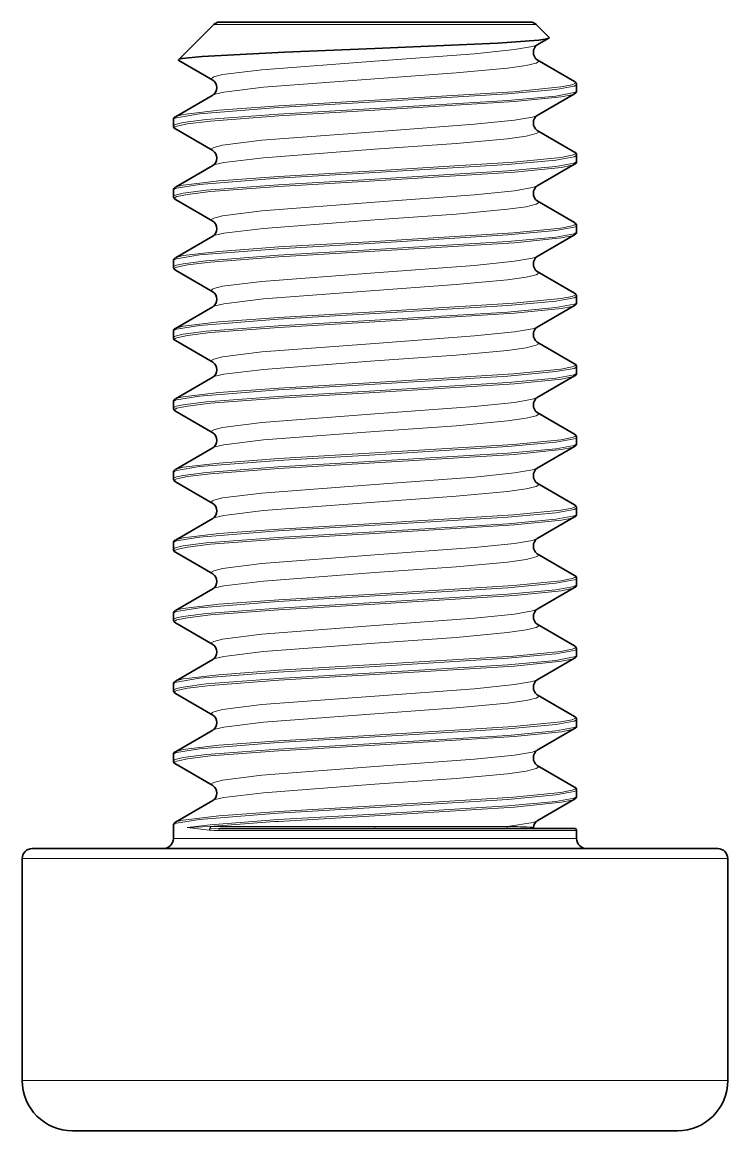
# Model space of a CAD drawing. Extents: x 428 to 938, y 254 to 632.
# Drawn here: x 565.12 to 572.12, y 253.62 to 264.62 of the extents above; entities that cross this region are included whole.
import ezdxf

# ---------------------------------------------------------------- set-up
doc = ezdxf.new("R2010")
doc.units = 0

msp = doc.modelspace()

# ---------------------------------------------------------------- linework, layer by layer
at = {"color": 7, "lineweight": 35, "ltscale": 0.01235}
msp.add_line((567.016, 264.597), (566.667, 264.248), dxfattribs=at)
at = {"color": 7, "lineweight": 13, "ltscale": 0.020811}
msp.add_line((567.016, 264.597), (567.849, 264.597), dxfattribs=at)
at = {"color": 7, "lineweight": 35, "ltscale": 0.020076}
msp.add_line((567.073, 264.621), (567.876, 264.621), dxfattribs=at)
at = {"color": 7, "lineweight": 13, "ltscale": 0.059146}
msp.add_line((567.849, 264.597), (570.214, 264.597), dxfattribs=at)
at = {"color": 7, "lineweight": 35, "ltscale": 0.057054}
msp.add_line((567.876, 264.621), (570.158, 264.621), dxfattribs=at)
at = {"color": 7, "lineweight": 35, "ltscale": 0.004506}
msp.add_line((570.214, 264.597), (570.342, 264.47), dxfattribs=at)
at = {"color": 7, "lineweight": 35, "ltscale": 0.003297}
msp.add_line((570.339, 264.462), (570.225, 264.396), dxfattribs=at)
at = {"color": 7, "lineweight": 35, "ltscale": 0.022466}
msp.add_line((567.717, 264.323), (568.615, 264.359), dxfattribs=at)
at = {"color": 7, "lineweight": 35, "ltscale": 0.009721}
msp.add_line((566.669, 264.241), (567.006, 264.046), dxfattribs=at)
at = {"color": 7, "lineweight": 35, "ltscale": 0.010723}
for p, q in [((570.596, 264.032), (570.225, 264.247)), ((570.596, 263.332), (570.225, 263.547)), ((570.596, 262.632), (570.225, 262.847)), ((570.596, 261.932), (570.225, 262.147)), ((570.596, 261.232), (570.225, 261.447)), ((570.596, 260.532), (570.225, 260.747)), ((570.596, 259.832), (570.225, 260.047)), ((570.596, 259.132), (570.225, 259.347)), ((570.596, 258.432), (570.225, 258.647)), ((570.596, 257.732), (570.225, 257.947)), ((570.596, 257.032), (570.225, 257.247))]:
    msp.add_line(p, q, dxfattribs=at)
at = {"color": 7, "lineweight": 35, "ltscale": 0.001608}
for p, q in [((570.615, 264.004), (570.615, 263.939)), ((566.615, 263.654), (566.615, 263.589)), ((570.615, 262.604), (570.615, 262.539)), ((566.615, 262.254), (566.615, 262.189)), ((570.615, 261.904), (570.615, 261.839)), ((566.615, 260.854), (566.615, 260.789)), ((570.615, 260.504), (570.615, 260.439)), ((566.615, 260.154), (566.615, 260.089)), ((570.615, 259.104), (570.615, 259.039)), ((566.615, 258.754), (566.615, 258.689)), ((570.615, 258.404), (570.615, 258.339)), ((566.615, 257.354), (566.615, 257.289)), ((570.615, 257.004), (570.615, 256.939))]:
    msp.add_line(p, q, dxfattribs=at)
at = {"color": 7, "lineweight": 35, "ltscale": 0.010724}
for p, q in [((566.635, 263.682), (567.006, 263.897)), ((566.635, 262.282), (567.006, 262.497)), ((570.596, 262.511), (570.225, 262.296)), ((566.635, 260.882), (567.006, 261.097)), ((566.635, 260.761), (567.006, 260.546)), ((566.635, 260.182), (567.006, 260.397)), ((566.635, 258.782), (567.006, 258.997)), ((570.596, 259.011), (570.225, 258.796)), ((566.635, 257.382), (567.006, 257.597)), ((566.635, 257.261), (567.006, 257.046)), ((566.635, 256.682), (567.006, 256.897))]:
    msp.add_line(p, q, dxfattribs=at)
at = {"color": 7, "lineweight": 35, "ltscale": 0.010725}
for p, q in [((570.596, 263.911), (570.225, 263.696)), ((566.635, 263.561), (567.006, 263.346)), ((566.635, 262.982), (567.006, 263.197)), ((570.596, 263.211), (570.225, 262.996)), ((566.635, 262.861), (567.006, 262.646)), ((566.635, 262.161), (567.006, 261.946)), ((570.596, 261.811), (570.225, 261.596)), ((566.635, 261.582), (567.006, 261.797)), ((566.635, 261.461), (567.006, 261.246)), ((570.596, 261.111), (570.225, 260.896)), ((570.596, 260.411), (570.225, 260.196)), ((566.635, 260.061), (567.006, 259.846)), ((570.596, 259.711), (570.225, 259.496)), ((566.635, 259.482), (567.006, 259.697)), ((566.635, 259.361), (567.006, 259.146)), ((566.635, 258.661), (567.006, 258.446)), ((566.635, 258.082), (567.006, 258.297)), ((570.596, 258.311), (570.225, 258.096)), ((566.635, 257.961), (567.006, 257.746)), ((570.596, 257.611), (570.225, 257.396)), ((570.596, 256.911), (570.225, 256.696))]:
    msp.add_line(p, q, dxfattribs=at)
at = {"color": 7, "lineweight": 13, "ltscale": 0.024036}
for p, q in [((567.656, 263.773), (568.616, 263.829)), ((567.656, 263.073), (568.616, 263.129)), ((567.656, 262.373), (568.616, 262.429)), ((567.656, 261.673), (568.616, 261.729)), ((567.656, 260.973), (568.616, 261.029)), ((567.656, 260.273), (568.616, 260.329)), ((567.656, 259.573), (568.616, 259.629)), ((567.656, 258.873), (568.616, 258.929)), ((567.656, 258.173), (568.616, 258.229)), ((567.656, 257.473), (568.616, 257.529)), ((567.656, 256.773), (568.616, 256.829))]:
    msp.add_line(p, q, dxfattribs=at)
at = {"color": 7, "lineweight": 13, "ltscale": 0.023915}
for p, q in [((567.66, 263.79), (568.615, 263.846)), ((567.66, 263.09), (568.615, 263.146)), ((567.66, 262.39), (568.615, 262.446)), ((567.66, 261.69), (568.615, 261.746)), ((567.66, 260.99), (568.615, 261.046)), ((567.66, 260.29), (568.615, 260.346)), ((567.66, 259.59), (568.615, 259.646)), ((567.66, 258.89), (568.615, 258.946)), ((567.66, 258.19), (568.615, 258.246)), ((567.66, 257.49), (568.615, 257.546)), ((567.66, 256.79), (568.615, 256.846))]:
    msp.add_line(p, q, dxfattribs=at)
at = {"color": 7, "lineweight": 13, "ltscale": 0.023987}
for p, q in [((568.614, 263.764), (567.656, 263.708)), ((568.614, 262.364), (567.656, 262.308)), ((568.614, 260.264), (567.656, 260.208)), ((568.614, 258.864), (567.656, 258.808)), ((568.614, 256.764), (567.656, 256.708))]:
    msp.add_line(p, q, dxfattribs=at)
at = {"color": 7, "lineweight": 13, "ltscale": 0.023872}
for p, q in [((568.615, 263.747), (567.662, 263.691)), ((568.615, 263.047), (567.662, 262.991)), ((568.615, 262.347), (567.662, 262.291)), ((568.615, 261.647), (567.662, 261.591)), ((568.615, 260.947), (567.662, 260.891)), ((568.615, 260.247), (567.662, 260.191)), ((568.615, 259.547), (567.662, 259.491)), ((568.615, 258.847), (567.662, 258.791)), ((568.615, 258.147), (567.662, 258.091)), ((568.615, 257.447), (567.662, 257.391)), ((568.615, 256.747), (567.662, 256.691))]:
    msp.add_line(p, q, dxfattribs=at)
at = {"color": 7, "lineweight": 35, "ltscale": 0.001609}
for p, q in [((570.615, 263.304), (570.615, 263.239)), ((566.615, 262.954), (566.615, 262.889)), ((566.615, 261.554), (566.615, 261.489)), ((570.615, 261.204), (570.615, 261.139)), ((570.615, 259.804), (570.615, 259.739)), ((566.615, 259.454), (566.615, 259.389)), ((566.615, 258.054), (566.615, 257.989)), ((570.615, 257.704), (570.615, 257.639))]:
    msp.add_line(p, q, dxfattribs=at)
at = {"color": 7, "lineweight": 13, "ltscale": 0.023988}
for p, q in [((568.614, 263.064), (567.656, 263.008)), ((568.614, 261.664), (567.656, 261.608)), ((568.614, 260.964), (567.656, 260.908)), ((568.614, 259.564), (567.656, 259.508)), ((568.614, 258.164), (567.656, 258.108)), ((568.614, 257.464), (567.656, 257.408))]:
    msp.add_line(p, q, dxfattribs=at)
at = {"color": 7, "lineweight": 35, "ltscale": 0.003323}
msp.add_line((566.615, 256.654), (566.615, 256.521), dxfattribs=at)
at = {"color": 7, "lineweight": 13, "ltscale": 0.005674}
msp.add_line((566.979, 256.639), (566.752, 256.631), dxfattribs=at)
at = {"color": 7, "lineweight": 13, "ltscale": 0.04091}
msp.add_line((566.979, 256.639), (568.615, 256.639), dxfattribs=at)
at = {"color": 7, "lineweight": 13, "ltscale": 0.000466316}
msp.add_line((568.615, 256.639), (568.616, 256.621), dxfattribs=at)
at = {"color": 7, "lineweight": 13, "ltscale": 0.032875}
msp.add_line((568.615, 256.639), (569.93, 256.639), dxfattribs=at)
at = {"color": 7, "lineweight": 13, "ltscale": 0.026028}
msp.add_line((566.615, 256.521), (567.656, 256.521), dxfattribs=at)
at = {"color": 7, "lineweight": 13, "ltscale": 0.002521}
msp.add_line((567.08, 256.621), (566.979, 256.622), dxfattribs=at)
at = {"color": 7, "lineweight": 13, "ltscale": 0.014806}
msp.add_line((567.064, 256.601), (567.656, 256.601), dxfattribs=at)
at = {"color": 7, "lineweight": 35, "ltscale": 0.014658}
msp.add_line((567.08, 256.621), (567.666, 256.621), dxfattribs=at)
at = {"color": 7, "lineweight": 13, "ltscale": 0.073972}
for p, q in [((567.656, 256.601), (570.615, 256.601)), ((567.656, 256.521), (570.615, 256.521))]:
    msp.add_line(p, q, dxfattribs=at)
at = {"color": 7, "lineweight": 35, "ltscale": 0.073232}
msp.add_line((567.666, 256.621), (570.595, 256.621), dxfattribs=at)
at = {"color": 7, "lineweight": 35, "ltscale": 0.002}
msp.add_line((570.615, 256.601), (570.615, 256.521), dxfattribs=at)
at = {"color": 7, "lineweight": 35, "ltscale": 0.044249}
msp.add_line((565.215, 256.421), (566.985, 256.421), dxfattribs=at)
at = {"color": 7, "lineweight": 35, "ltscale": 0.125751}
msp.add_line((566.985, 256.421), (572.015, 256.421), dxfattribs=at)
at = {"color": 7, "lineweight": 13, "ltscale": 0.045551}
for p, q in [((565.115, 256.321), (566.937, 256.321)), ((565.115, 254.121), (566.937, 254.121))]:
    msp.add_line(p, q, dxfattribs=at)
at = {"color": 7, "lineweight": 35, "ltscale": 0.055}
for p, q in [((565.115, 256.321), (565.115, 254.121)), ((572.115, 256.321), (572.115, 254.121))]:
    msp.add_line(p, q, dxfattribs=at)
at = {"color": 7, "lineweight": 13, "ltscale": 0.129449}
for p, q in [((566.937, 256.321), (572.115, 256.321)), ((566.937, 254.121), (572.115, 254.121))]:
    msp.add_line(p, q, dxfattribs=at)
at = {"color": 7, "lineweight": 35, "ltscale": 0.039043}
msp.add_line((565.615, 253.621), (567.177, 253.621), dxfattribs=at)
at = {"color": 7, "lineweight": 35, "ltscale": 0.110957}
msp.add_line((567.177, 253.621), (571.615, 253.621), dxfattribs=at)
at = {"color": 7, "lineweight": 35}
for points in [[(568.615, 264.359), (569.83, 264.412), (570.242, 264.443), (570.321, 264.455), (570.339, 264.462)], [(566.667, 264.248), (566.673, 264.252), (566.702, 264.259), (566.901, 264.281), (567.717, 264.323)]]:
    msp.add_lwpolyline(points, dxfattribs=at)
at = {"color": 7, "lineweight": 13}
for points in [[(570.225, 264.396), (570.179, 264.379), (569.998, 264.348), (569.603, 264.307), (568.615, 264.234)], [(568.615, 264.234), (567.492, 264.149), (567.102, 264.1), (567.016, 264.077), (567.002, 264.07), (566.997, 264.066), (566.994, 264.06), (566.995, 264.056), (566.996, 264.054), (567.006, 264.046)], [(570.225, 264.247), (570.233, 264.241), (570.235, 264.239), (570.236, 264.234), (570.236, 264.232), (570.234, 264.228), (570.23, 264.224), (570.214, 264.215), (570.115, 264.19), (569.931, 264.164), (569.42, 264.117), (568.615, 264.059)], [(568.615, 264.059), (567.509, 263.975), (567.116, 263.927), (567.03, 263.907), (567.006, 263.897)], [(568.615, 263.846), (569.989, 263.931), (570.458, 263.978), (570.57, 264), (570.597, 264.011), (570.603, 264.016), (570.605, 264.018), (570.605, 264.022), (570.604, 264.024), (570.601, 264.028), (570.596, 264.032)], [(568.616, 263.829), (569.933, 263.909), (570.41, 263.953), (570.591, 263.986), (570.608, 263.994), (570.613, 263.998), (570.615, 264.002), (570.615, 264.004)], [(568.614, 263.764), (569.932, 263.844), (570.41, 263.888), (570.591, 263.922), (570.608, 263.93), (570.613, 263.933), (570.615, 263.937), (570.615, 263.939)], [(568.615, 263.747), (569.999, 263.832), (570.466, 263.88), (570.569, 263.901), (570.596, 263.911)], [(566.635, 263.682), (566.652, 263.689), (566.712, 263.704), (567.065, 263.746), (567.66, 263.79)], [(566.615, 263.654), (566.616, 263.656), (566.619, 263.66), (566.625, 263.664), (566.646, 263.673), (566.876, 263.711), (567.656, 263.773)], [(567.656, 263.708), (566.941, 263.654), (566.712, 263.624), (566.646, 263.609), (566.626, 263.601), (566.619, 263.596), (566.617, 263.593), (566.615, 263.589)], [(567.662, 263.691), (566.984, 263.64), (566.754, 263.612), (566.651, 263.59), (566.634, 263.582), (566.629, 263.578), (566.626, 263.574), (566.625, 263.573), (566.626, 263.569), (566.628, 263.566), (566.635, 263.561)], [(570.225, 263.696), (570.179, 263.679), (569.998, 263.648), (569.603, 263.607), (568.615, 263.534)], [(568.615, 263.534), (567.492, 263.449), (567.102, 263.4), (567.016, 263.377), (567.002, 263.37), (566.997, 263.366), (566.994, 263.36), (566.995, 263.356), (566.996, 263.354), (567.006, 263.346)], [(570.225, 263.547), (570.233, 263.541), (570.235, 263.539), (570.236, 263.534), (570.236, 263.532), (570.234, 263.528), (570.23, 263.524), (570.214, 263.515), (570.115, 263.49), (569.931, 263.464), (569.42, 263.417), (568.615, 263.359)], [(568.615, 263.359), (567.509, 263.275), (567.116, 263.227), (567.03, 263.207), (567.006, 263.197)], [(568.614, 263.064), (569.932, 263.144), (570.41, 263.188), (570.591, 263.222), (570.608, 263.23), (570.613, 263.233), (570.615, 263.237), (570.615, 263.239)], [(568.615, 263.146), (569.989, 263.231), (570.458, 263.278), (570.57, 263.3), (570.597, 263.311), (570.603, 263.316), (570.605, 263.318), (570.605, 263.322), (570.604, 263.324), (570.601, 263.328), (570.596, 263.332)], [(568.616, 263.129), (569.933, 263.209), (570.41, 263.253), (570.591, 263.286), (570.608, 263.294), (570.613, 263.298), (570.615, 263.302), (570.615, 263.304)], [(568.615, 263.047), (569.999, 263.132), (570.466, 263.18), (570.569, 263.201), (570.596, 263.211)], [(566.615, 262.954), (566.616, 262.956), (566.619, 262.96), (566.625, 262.964), (566.646, 262.973), (566.876, 263.011), (567.656, 263.073)], [(566.635, 262.982), (566.652, 262.989), (566.712, 263.004), (567.065, 263.046), (567.66, 263.09)], [(567.656, 263.008), (566.941, 262.954), (566.712, 262.924), (566.646, 262.909), (566.626, 262.901), (566.619, 262.896), (566.617, 262.893), (566.615, 262.889)], [(567.662, 262.991), (566.984, 262.94), (566.754, 262.912), (566.651, 262.89), (566.634, 262.882), (566.629, 262.878), (566.626, 262.874), (566.625, 262.872), (566.626, 262.869), (566.628, 262.866), (566.635, 262.861)], [(570.225, 262.996), (570.179, 262.979), (569.998, 262.948), (569.603, 262.907), (568.615, 262.834)], [(568.615, 262.834), (567.492, 262.749), (567.102, 262.7), (567.016, 262.677), (567.002, 262.67), (566.997, 262.666), (566.994, 262.66), (566.995, 262.656), (566.996, 262.654), (567.006, 262.646)], [(570.225, 262.847), (570.233, 262.841), (570.235, 262.839), (570.236, 262.834), (570.236, 262.832), (570.234, 262.828), (570.23, 262.824), (570.214, 262.815), (570.115, 262.79), (569.931, 262.764), (569.42, 262.717), (568.615, 262.659)], [(568.615, 262.659), (567.509, 262.575), (567.116, 262.527), (567.03, 262.507), (567.006, 262.497)], [(568.615, 262.446), (569.989, 262.531), (570.458, 262.578), (570.57, 262.6), (570.597, 262.611), (570.603, 262.616), (570.605, 262.618), (570.605, 262.622), (570.604, 262.624), (570.601, 262.628), (570.596, 262.632)], [(568.616, 262.429), (569.933, 262.509), (570.41, 262.553), (570.591, 262.586), (570.608, 262.594), (570.613, 262.598), (570.615, 262.602), (570.615, 262.604)], [(568.614, 262.364), (569.932, 262.444), (570.41, 262.488), (570.591, 262.522), (570.608, 262.53), (570.613, 262.533), (570.615, 262.537), (570.615, 262.539)], [(568.615, 262.347), (569.999, 262.432), (570.466, 262.48), (570.569, 262.501), (570.596, 262.511)], [(566.615, 262.254), (566.616, 262.256), (566.619, 262.26), (566.625, 262.264), (566.646, 262.273), (566.876, 262.311), (567.656, 262.373)], [(566.635, 262.282), (566.652, 262.289), (566.712, 262.304), (567.065, 262.346), (567.66, 262.39)], [(567.656, 262.308), (566.941, 262.254), (566.712, 262.224), (566.646, 262.209), (566.626, 262.201), (566.619, 262.196), (566.617, 262.193), (566.615, 262.189)], [(567.662, 262.291), (566.984, 262.24), (566.754, 262.212), (566.651, 262.19), (566.634, 262.182), (566.629, 262.178), (566.626, 262.174), (566.625, 262.172), (566.626, 262.169), (566.628, 262.166), (566.635, 262.161)], [(570.225, 262.296), (570.179, 262.279), (569.998, 262.248), (569.603, 262.207), (568.615, 262.134)], [(568.615, 262.134), (567.492, 262.049), (567.102, 262), (567.016, 261.977), (567.002, 261.97), (566.997, 261.966), (566.994, 261.96), (566.995, 261.956), (566.996, 261.954), (567.006, 261.946)], [(570.225, 262.147), (570.233, 262.141), (570.235, 262.139), (570.236, 262.134), (570.236, 262.132), (570.234, 262.128), (570.23, 262.124), (570.214, 262.115), (570.115, 262.09), (569.931, 262.064), (569.42, 262.017), (568.615, 261.959)], [(568.615, 261.959), (567.509, 261.875), (567.116, 261.827), (567.03, 261.807), (567.006, 261.797)], [(568.615, 261.746), (569.989, 261.831), (570.458, 261.878), (570.57, 261.9), (570.597, 261.911), (570.603, 261.916), (570.605, 261.918), (570.605, 261.922), (570.604, 261.924), (570.601, 261.928), (570.596, 261.932)], [(568.614, 261.664), (569.932, 261.744), (570.41, 261.788), (570.591, 261.822), (570.608, 261.83), (570.613, 261.833), (570.615, 261.837), (570.615, 261.839)], [(568.615, 261.647), (569.999, 261.732), (570.466, 261.78), (570.569, 261.801), (570.596, 261.811)], [(568.616, 261.729), (569.933, 261.809), (570.41, 261.853), (570.591, 261.886), (570.608, 261.894), (570.613, 261.898), (570.615, 261.902), (570.615, 261.904)], [(566.635, 261.582), (566.652, 261.589), (566.712, 261.604), (567.065, 261.646), (567.66, 261.69)], [(566.615, 261.554), (566.616, 261.556), (566.619, 261.56), (566.625, 261.564), (566.646, 261.573), (566.876, 261.611), (567.656, 261.673)], [(567.656, 261.608), (566.941, 261.554), (566.712, 261.524), (566.646, 261.509), (566.626, 261.501), (566.619, 261.496), (566.617, 261.493), (566.615, 261.489)], [(567.662, 261.591), (566.984, 261.54), (566.754, 261.512), (566.651, 261.49), (566.634, 261.482), (566.629, 261.478), (566.626, 261.474), (566.625, 261.473), (566.626, 261.469), (566.628, 261.466), (566.635, 261.461)], [(570.225, 261.596), (570.179, 261.579), (569.998, 261.548), (569.603, 261.507), (568.615, 261.434)], [(568.615, 261.434), (567.492, 261.349), (567.102, 261.3), (567.016, 261.277), (567.002, 261.27), (566.997, 261.266), (566.994, 261.26), (566.995, 261.256), (566.996, 261.254), (567.006, 261.246)], [(570.225, 261.447), (570.233, 261.441), (570.235, 261.439), (570.236, 261.434), (570.236, 261.432), (570.234, 261.428), (570.23, 261.424), (570.214, 261.415), (570.115, 261.391), (569.931, 261.364), (569.42, 261.317), (568.615, 261.259)], [(568.615, 261.259), (567.509, 261.175), (567.116, 261.127), (567.03, 261.107), (567.006, 261.097)], [(568.615, 261.046), (569.989, 261.131), (570.458, 261.178), (570.57, 261.2), (570.597, 261.211), (570.603, 261.216), (570.605, 261.218), (570.605, 261.222), (570.604, 261.224), (570.601, 261.228), (570.596, 261.232)], [(568.616, 261.029), (569.933, 261.109), (570.41, 261.153), (570.591, 261.186), (570.608, 261.194), (570.613, 261.198), (570.615, 261.202), (570.615, 261.204)], [(568.614, 260.964), (569.932, 261.044), (570.41, 261.088), (570.591, 261.122), (570.608, 261.13), (570.613, 261.133), (570.615, 261.137), (570.615, 261.139)], [(568.615, 260.947), (569.999, 261.032), (570.466, 261.08), (570.569, 261.101), (570.596, 261.111)], [(566.615, 260.854), (566.616, 260.856), (566.619, 260.86), (566.625, 260.864), (566.646, 260.873), (566.876, 260.911), (567.656, 260.973)], [(566.635, 260.882), (566.652, 260.889), (566.712, 260.904), (567.065, 260.946), (567.66, 260.99)], [(567.656, 260.908), (566.941, 260.854), (566.712, 260.824), (566.646, 260.809), (566.626, 260.801), (566.619, 260.796), (566.617, 260.793), (566.615, 260.789)], [(567.662, 260.891), (566.984, 260.84), (566.754, 260.812), (566.651, 260.79), (566.634, 260.782), (566.629, 260.778), (566.626, 260.774), (566.625, 260.772), (566.626, 260.769), (566.628, 260.766), (566.635, 260.761)], [(570.225, 260.896), (570.179, 260.879), (569.998, 260.848), (569.603, 260.807), (568.615, 260.734)], [(568.615, 260.734), (567.492, 260.649), (567.102, 260.6), (567.016, 260.577), (567.002, 260.57), (566.997, 260.566), (566.994, 260.56), (566.995, 260.556), (566.996, 260.554), (567.006, 260.546)], [(570.225, 260.747), (570.233, 260.741), (570.235, 260.739), (570.236, 260.734), (570.236, 260.732), (570.234, 260.728), (570.23, 260.724), (570.214, 260.715), (570.115, 260.69), (569.931, 260.664), (569.42, 260.617), (568.615, 260.559)], [(568.615, 260.559), (567.509, 260.475), (567.116, 260.427), (567.03, 260.407), (567.006, 260.397)], [(568.615, 260.346), (569.989, 260.431), (570.458, 260.478), (570.57, 260.5), (570.597, 260.511), (570.603, 260.516), (570.605, 260.518), (570.605, 260.522), (570.604, 260.524), (570.601, 260.528), (570.596, 260.532)], [(568.616, 260.329), (569.933, 260.409), (570.41, 260.453), (570.591, 260.486), (570.608, 260.494), (570.613, 260.498), (570.615, 260.502), (570.615, 260.504)], [(568.614, 260.264), (569.932, 260.344), (570.41, 260.388), (570.591, 260.422), (570.608, 260.43), (570.613, 260.433), (570.615, 260.437), (570.615, 260.439)], [(568.615, 260.247), (569.999, 260.332), (570.466, 260.38), (570.569, 260.401), (570.596, 260.411)], [(566.615, 260.154), (566.616, 260.156), (566.619, 260.16), (566.625, 260.164), (566.646, 260.173), (566.876, 260.211), (567.656, 260.273)], [(566.635, 260.182), (566.652, 260.189), (566.712, 260.204), (567.065, 260.246), (567.66, 260.29)], [(567.656, 260.208), (566.941, 260.154), (566.712, 260.124), (566.646, 260.109), (566.626, 260.101), (566.619, 260.096), (566.617, 260.093), (566.615, 260.089)], [(567.662, 260.191), (566.984, 260.14), (566.754, 260.112), (566.651, 260.09), (566.634, 260.082), (566.629, 260.078), (566.626, 260.074), (566.625, 260.073), (566.626, 260.069), (566.628, 260.066), (566.635, 260.061)], [(570.225, 260.196), (570.179, 260.179), (569.998, 260.148), (569.603, 260.107), (568.615, 260.034)], [(570.225, 260.047), (570.233, 260.041), (570.235, 260.039), (570.236, 260.034), (570.236, 260.032), (570.234, 260.028), (570.23, 260.024), (570.214, 260.015), (570.115, 259.99), (569.931, 259.964), (569.42, 259.917), (568.615, 259.859)], [(568.615, 260.034), (567.492, 259.949), (567.102, 259.9), (567.016, 259.877), (567.002, 259.87), (566.997, 259.866), (566.994, 259.86), (566.995, 259.856), (566.996, 259.854), (567.006, 259.846)], [(568.615, 259.859), (567.509, 259.775), (567.116, 259.727), (567.03, 259.707), (567.006, 259.697)], [(568.615, 259.646), (569.989, 259.731), (570.458, 259.778), (570.57, 259.8), (570.597, 259.811), (570.603, 259.816), (570.605, 259.818), (570.605, 259.822), (570.604, 259.824), (570.601, 259.828), (570.596, 259.832)], [(568.614, 259.564), (569.932, 259.644), (570.41, 259.688), (570.591, 259.722), (570.608, 259.73), (570.613, 259.733), (570.615, 259.737), (570.615, 259.739)], [(568.615, 259.547), (569.999, 259.632), (570.466, 259.68), (570.569, 259.701), (570.596, 259.711)], [(568.616, 259.629), (569.933, 259.709), (570.41, 259.753), (570.591, 259.786), (570.608, 259.794), (570.613, 259.798), (570.615, 259.802), (570.615, 259.804)], [(566.615, 259.454), (566.616, 259.456), (566.619, 259.46), (566.625, 259.464), (566.646, 259.473), (566.876, 259.511), (567.656, 259.573)], [(567.656, 259.508), (566.941, 259.454), (566.712, 259.424), (566.646, 259.409), (566.626, 259.401), (566.619, 259.396), (566.617, 259.393), (566.615, 259.389)], [(567.662, 259.491), (566.984, 259.44), (566.754, 259.412), (566.651, 259.39), (566.634, 259.382), (566.629, 259.378), (566.626, 259.374), (566.625, 259.372), (566.626, 259.369), (566.628, 259.366), (566.635, 259.361)], [(566.635, 259.482), (566.652, 259.489), (566.712, 259.504), (567.065, 259.546), (567.66, 259.59)], [(570.225, 259.496), (570.179, 259.479), (569.998, 259.448), (569.603, 259.407), (568.615, 259.334)], [(568.615, 259.334), (567.492, 259.249), (567.102, 259.2), (567.016, 259.177), (567.002, 259.17), (566.997, 259.166), (566.994, 259.16), (566.995, 259.156), (566.996, 259.154), (567.006, 259.146)], [(570.225, 259.347), (570.233, 259.341), (570.235, 259.339), (570.236, 259.334), (570.236, 259.332), (570.234, 259.328), (570.23, 259.324), (570.214, 259.315), (570.115, 259.29), (569.931, 259.264), (569.42, 259.217), (568.615, 259.159)], [(568.615, 259.159), (567.509, 259.075), (567.116, 259.027), (567.03, 259.007), (567.006, 258.997)], [(568.615, 258.946), (569.989, 259.031), (570.458, 259.078), (570.57, 259.1), (570.597, 259.111), (570.603, 259.116), (570.605, 259.118), (570.605, 259.122), (570.604, 259.124), (570.601, 259.128), (570.596, 259.132)], [(568.616, 258.929), (569.933, 259.009), (570.41, 259.053), (570.591, 259.086), (570.608, 259.094), (570.613, 259.098), (570.615, 259.102), (570.615, 259.104)], [(568.614, 258.864), (569.932, 258.944), (570.41, 258.988), (570.591, 259.022), (570.608, 259.03), (570.613, 259.033), (570.615, 259.037), (570.615, 259.039)], [(568.615, 258.847), (569.999, 258.932), (570.466, 258.98), (570.569, 259.001), (570.596, 259.011)], [(566.615, 258.754), (566.616, 258.756), (566.619, 258.76), (566.625, 258.764), (566.646, 258.773), (566.876, 258.811), (567.656, 258.873)], [(566.635, 258.782), (566.652, 258.789), (566.712, 258.804), (567.065, 258.846), (567.66, 258.89)], [(567.656, 258.808), (566.941, 258.754), (566.712, 258.724), (566.646, 258.709), (566.626, 258.701), (566.619, 258.696), (566.617, 258.693), (566.615, 258.689)], [(567.662, 258.791), (566.984, 258.74), (566.754, 258.712), (566.651, 258.69), (566.634, 258.682), (566.629, 258.678), (566.626, 258.674), (566.625, 258.672), (566.626, 258.669), (566.628, 258.666), (566.635, 258.661)], [(570.225, 258.796), (570.179, 258.779), (569.998, 258.748), (569.603, 258.707), (568.615, 258.634)], [(568.615, 258.634), (567.492, 258.549), (567.102, 258.5), (567.016, 258.477), (567.002, 258.47), (566.997, 258.466), (566.994, 258.46), (566.995, 258.456), (566.996, 258.454), (567.006, 258.446)], [(570.225, 258.647), (570.233, 258.641), (570.235, 258.639), (570.236, 258.634), (570.236, 258.632), (570.234, 258.628), (570.23, 258.624), (570.214, 258.615), (570.115, 258.59), (569.931, 258.564), (569.42, 258.517), (568.615, 258.459)], [(568.615, 258.459), (567.509, 258.375), (567.116, 258.327), (567.03, 258.307), (567.006, 258.297)], [(568.615, 258.246), (569.989, 258.331), (570.458, 258.378), (570.57, 258.4), (570.597, 258.411), (570.603, 258.416), (570.605, 258.418), (570.605, 258.422), (570.604, 258.424), (570.601, 258.428), (570.596, 258.432)], [(568.616, 258.229), (569.933, 258.309), (570.41, 258.353), (570.591, 258.386), (570.608, 258.394), (570.613, 258.398), (570.615, 258.402), (570.615, 258.404)], [(568.614, 258.164), (569.932, 258.244), (570.41, 258.288), (570.591, 258.322), (570.608, 258.33), (570.613, 258.333), (570.615, 258.337), (570.615, 258.339)], [(568.615, 258.147), (569.999, 258.232), (570.466, 258.28), (570.569, 258.301), (570.596, 258.311)], [(566.615, 258.054), (566.616, 258.056), (566.619, 258.06), (566.625, 258.064), (566.646, 258.073), (566.876, 258.111), (567.656, 258.173)], [(566.635, 258.082), (566.652, 258.089), (566.712, 258.104), (567.065, 258.146), (567.66, 258.19)], [(567.656, 258.108), (566.941, 258.054), (566.712, 258.024), (566.646, 258.009), (566.626, 258.001), (566.619, 257.996), (566.617, 257.993), (566.615, 257.989)], [(567.662, 258.091), (566.984, 258.04), (566.754, 258.012), (566.651, 257.99), (566.634, 257.982), (566.629, 257.978), (566.626, 257.974), (566.625, 257.973), (566.626, 257.969), (566.628, 257.966), (566.635, 257.961)], [(570.225, 258.096), (570.179, 258.079), (569.998, 258.048), (569.603, 258.007), (568.615, 257.934)], [(568.615, 257.934), (567.492, 257.849), (567.102, 257.8), (567.016, 257.777), (567.002, 257.77), (566.997, 257.766), (566.994, 257.76), (566.995, 257.756), (566.996, 257.754), (567.006, 257.746)], [(570.225, 257.947), (570.233, 257.941), (570.235, 257.939), (570.236, 257.934), (570.236, 257.932), (570.234, 257.928), (570.23, 257.924), (570.214, 257.915), (570.115, 257.891), (569.931, 257.864), (569.42, 257.817), (568.615, 257.759)], [(568.615, 257.759), (567.509, 257.675), (567.116, 257.627), (567.03, 257.607), (567.006, 257.597)], [(568.615, 257.546), (569.989, 257.631), (570.458, 257.678), (570.57, 257.7), (570.597, 257.711), (570.603, 257.716), (570.605, 257.718), (570.605, 257.722), (570.604, 257.724), (570.601, 257.728), (570.596, 257.732)], [(568.614, 257.464), (569.932, 257.544), (570.41, 257.588), (570.591, 257.622), (570.608, 257.63), (570.613, 257.633), (570.615, 257.637), (570.615, 257.639)], [(568.616, 257.529), (569.933, 257.609), (570.41, 257.653), (570.591, 257.686), (570.608, 257.694), (570.613, 257.698), (570.615, 257.702), (570.615, 257.704)], [(568.615, 257.447), (569.999, 257.532), (570.466, 257.58), (570.569, 257.601), (570.596, 257.611)], [(566.615, 257.354), (566.616, 257.356), (566.619, 257.36), (566.625, 257.364), (566.646, 257.373), (566.876, 257.411), (567.656, 257.473)], [(567.656, 257.408), (566.941, 257.354), (566.712, 257.324), (566.646, 257.309), (566.626, 257.301), (566.619, 257.296), (566.617, 257.293), (566.615, 257.289)], [(566.635, 257.382), (566.652, 257.389), (566.712, 257.404), (567.065, 257.446), (567.66, 257.49)], [(567.662, 257.391), (566.984, 257.34), (566.754, 257.312), (566.651, 257.29), (566.634, 257.282), (566.629, 257.278), (566.626, 257.274), (566.625, 257.272), (566.626, 257.269), (566.628, 257.266), (566.635, 257.261)], [(570.225, 257.396), (570.179, 257.379), (569.998, 257.348), (569.603, 257.307), (568.615, 257.234)], [(568.615, 257.234), (567.492, 257.149), (567.102, 257.1), (567.016, 257.077), (567.002, 257.07), (566.997, 257.066), (566.994, 257.06), (566.995, 257.056), (566.996, 257.054), (567.006, 257.046)], [(570.225, 257.247), (570.233, 257.241), (570.235, 257.239), (570.236, 257.234), (570.236, 257.232), (570.234, 257.228), (570.23, 257.224), (570.214, 257.215), (570.115, 257.19), (569.931, 257.164), (569.42, 257.117), (568.615, 257.059)], [(568.615, 257.059), (567.509, 256.975), (567.116, 256.927), (567.03, 256.907), (567.006, 256.897)], [(568.615, 256.846), (569.989, 256.931), (570.458, 256.978), (570.57, 257), (570.597, 257.011), (570.603, 257.016), (570.605, 257.018), (570.605, 257.022), (570.604, 257.024), (570.601, 257.028), (570.596, 257.032)], [(568.616, 256.829), (569.933, 256.909), (570.41, 256.953), (570.591, 256.986), (570.608, 256.994), (570.613, 256.998), (570.615, 257.002), (570.615, 257.004)], [(568.614, 256.764), (569.932, 256.844), (570.41, 256.888), (570.591, 256.922), (570.608, 256.93), (570.613, 256.933), (570.615, 256.937), (570.615, 256.939)], [(568.615, 256.747), (569.999, 256.832), (570.466, 256.88), (570.569, 256.901), (570.596, 256.911)], [(566.615, 256.654), (566.616, 256.656), (566.619, 256.66), (566.625, 256.664), (566.646, 256.673), (566.876, 256.711), (567.656, 256.773)], [(566.635, 256.682), (566.652, 256.689), (566.712, 256.704), (567.065, 256.746), (567.66, 256.79)], [(567.656, 256.708), (566.984, 256.658), (566.752, 256.631)], [(570.225, 256.696), (570.183, 256.68), (569.93, 256.639)]]:
    msp.add_lwpolyline(points, dxfattribs=at)
at = {"color": 7, "lineweight": 35}
for centre, radius, start, end in [((567.073, 264.541), 0.08, 90.0045, 134.9955), ((570.158, 264.541), 0.08, 45.0045, 89.9955), ((570.339, 264.467), 0.00466, 277.0422, 41.0905), ((570.274, 264.323), 0.0879, 123.8368, 180.9617), ((566.67, 264.245), 0.00414, 138.843, 263.0873), ((570.274, 264.32), 0.0879, 179.0384, 236.1619), ((566.957, 263.973), 0.0879, 359.0384, 56.1619), ((570.582, 264.001), 0.0331, 3.9697, 65.9578), ((566.957, 263.97), 0.0879, 303.8381, 0.9616), ((570.582, 263.942), 0.0334, 294.5224, 355.7627), ((566.648, 263.651), 0.0331, 114.0422, 176.0303), ((570.274, 263.623), 0.0879, 123.8381, 180.9616), ((566.649, 263.592), 0.0334, 184.2373, 245.4776), ((570.274, 263.62), 0.0879, 179.0384, 236.1619), ((566.957, 263.273), 0.0879, 359.0384, 56.1619), ((566.957, 263.27), 0.0879, 303.8381, 0.9616), ((570.582, 263.301), 0.0331, 3.9697, 65.9578), ((570.582, 263.242), 0.0334, 294.5224, 355.7627), ((566.648, 262.951), 0.0331, 114.0422, 176.0303), ((570.274, 262.923), 0.0879, 123.8381, 180.9616), ((570.274, 262.92), 0.0879, 179.0384, 236.1619), ((566.649, 262.892), 0.0334, 184.2373, 245.4776), ((566.957, 262.573), 0.0879, 359.0384, 56.1619), ((566.957, 262.57), 0.0879, 303.8381, 0.9616), ((570.582, 262.601), 0.0331, 3.9697, 65.9578), ((570.582, 262.542), 0.0334, 294.5224, 355.7627), ((566.648, 262.251), 0.0331, 114.0422, 176.0303), ((570.274, 262.223), 0.0879, 123.8381, 180.9616), ((566.649, 262.192), 0.0334, 184.2373, 245.4776), ((570.274, 262.22), 0.0879, 179.0384, 236.1619), ((566.957, 261.873), 0.0879, 359.0384, 56.1619), ((570.582, 261.901), 0.0331, 3.9697, 65.9578), ((566.957, 261.87), 0.0879, 303.8381, 0.9616), ((570.582, 261.842), 0.0334, 294.5224, 355.7627), ((566.648, 261.551), 0.0331, 114.0422, 176.0303), ((570.274, 261.523), 0.0879, 123.8381, 180.9616), ((566.649, 261.492), 0.0334, 184.2373, 245.4776), ((570.274, 261.52), 0.0879, 179.0384, 236.1619), ((566.957, 261.173), 0.0879, 359.0384, 56.1619), ((566.957, 261.17), 0.0879, 303.8381, 0.9616), ((570.582, 261.201), 0.0331, 3.9697, 65.9578), ((570.582, 261.142), 0.0334, 294.5224, 355.7627), ((566.648, 260.851), 0.0331, 114.0422, 176.0303), ((570.274, 260.823), 0.0879, 123.8381, 180.9616), ((570.274, 260.82), 0.0879, 179.0384, 236.1619), ((566.649, 260.792), 0.0334, 184.2373, 245.4776), ((566.957, 260.473), 0.0879, 359.0384, 56.1619), ((570.582, 260.501), 0.0331, 3.9697, 65.9578), ((566.957, 260.47), 0.0879, 303.8381, 0.9616), ((570.582, 260.442), 0.0334, 294.5224, 355.7627), ((566.648, 260.151), 0.0331, 114.0422, 176.0303), ((570.274, 260.123), 0.0879, 123.8381, 180.9616), ((566.649, 260.092), 0.0334, 184.2373, 245.4776), ((570.274, 260.12), 0.0879, 179.0384, 236.1619), ((566.957, 259.773), 0.0879, 359.0384, 56.1619), ((570.582, 259.801), 0.0331, 3.9697, 65.9578), ((566.957, 259.77), 0.0879, 303.8381, 0.9616), ((570.582, 259.742), 0.0334, 294.5224, 355.7627), ((570.274, 259.423), 0.0879, 123.8381, 180.9616), ((566.648, 259.451), 0.0331, 114.0422, 176.0303), ((566.649, 259.392), 0.0334, 184.2373, 245.4776), ((570.274, 259.42), 0.0879, 179.0384, 236.1619), ((566.957, 259.073), 0.0879, 359.0384, 56.1619), ((566.957, 259.07), 0.0879, 303.8381, 0.9616), ((570.582, 259.101), 0.0331, 3.9697, 65.9578), ((570.582, 259.042), 0.0334, 294.5224, 355.7627), ((566.648, 258.751), 0.0331, 114.0422, 176.0303), ((570.274, 258.723), 0.0879, 123.8381, 180.9616), ((570.274, 258.72), 0.0879, 179.0384, 236.1619), ((566.649, 258.692), 0.0334, 184.2373, 245.4776), ((566.957, 258.373), 0.0879, 359.0384, 56.1619), ((570.582, 258.401), 0.0331, 3.9697, 65.9578), ((566.957, 258.37), 0.0879, 303.8381, 0.9616), ((570.582, 258.342), 0.0334, 294.5224, 355.7627), ((566.648, 258.051), 0.0331, 114.0422, 176.0303), ((570.274, 258.023), 0.0879, 123.8381, 180.9616), ((566.649, 257.992), 0.0334, 184.2373, 245.4776), ((570.274, 258.02), 0.0879, 179.0384, 236.1619), ((566.957, 257.673), 0.0879, 359.0384, 56.1619), ((570.582, 257.701), 0.0331, 3.9697, 65.9578), ((566.957, 257.67), 0.0879, 303.8381, 0.9616), ((570.582, 257.642), 0.0334, 294.5224, 355.7627), ((566.648, 257.351), 0.0331, 114.0422, 176.0303), ((570.274, 257.323), 0.0879, 123.8381, 180.9616), ((570.274, 257.32), 0.0879, 179.0384, 236.1619), ((566.649, 257.292), 0.0334, 184.2373, 245.4776), ((566.957, 256.973), 0.0879, 359.0384, 56.1619), ((566.957, 256.97), 0.0879, 303.8381, 0.9616), ((570.582, 257.001), 0.0331, 3.9697, 65.9578), ((570.582, 256.942), 0.0334, 294.5224, 355.7627), ((566.649, 256.651), 0.0336, 114.5696, 175.5688), ((570.196, 256.631), 0.01, 173.6106, 269.9836), ((570.273, 256.623), 0.0868, 123.5428, 174.5242), ((566.515, 256.521), 0.1, 270.0336, 359.9664), ((570.595, 256.601), 0.02, 0.0337, 89.9663), ((570.715, 256.521), 0.1, 180.0336, 269.9664), ((565.215, 256.321), 0.1, 90.0336, 179.9664), ((572.015, 256.321), 0.1, 0.0336, 89.9664), ((565.615, 254.121), 0.5, 180, 270), ((571.615, 254.121), 0.5, 270, 360)]:
    msp.add_arc(centre, radius, start, end, dxfattribs=at)
at = {"color": 7, "lineweight": 13}
for centre, radius, start, end in [((567.359, 260.83), 4.243, 261.7833, 264.7488), ((566.955, 256.631), 0.0251, 340.0746, 19.5171), ((568.921, 235.405), 21.323, 93.3849, 95.226), ((566.971, 256.631), 0.0119, 312.9534, 47.0466), ((569.936, 256.631), 0.0104, 124.7793, 261.0456), ((569.961, 252.541), 4.098, 86.8416, 90.4248), ((566.992, 256.605), 0.0219, 126.9978, 179.6984), ((567.059, 257.59), 0.99, 264.8476, 270.3021)]:
    msp.add_arc(centre, radius, start, end, dxfattribs=at)
msp.add_ellipse((567.08, 256.601), major_axis=(0, -0.02), ratio=0.775533, start_param=3.141593, end_param=4.712389, dxfattribs=at)

doc.saveas('drawing.dxf')
